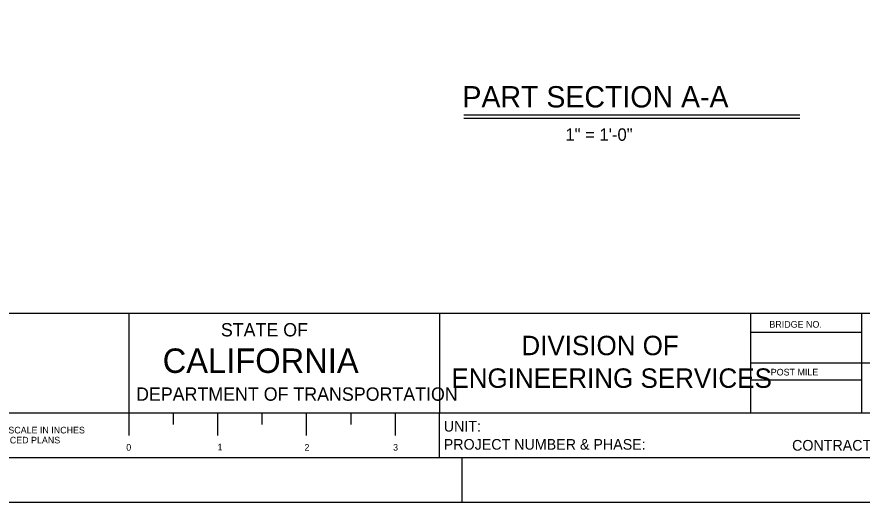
# Model space of a CAD drawing. Extents: x 0 to 2.83, y 0 to 1.83.
# Drawn here: x 1.333 to 2.126, y 0 to 0.455 of the extents above; entities that cross this region are included whole.
import ezdxf

# ---------------------------------------------------------------- set-up
doc = ezdxf.new("R2010")
doc.units = 0
for name, color, linetype in [('10 Sheet Format', 7, 'Continuous'), ('14 Ramp Anno', 7, 'Continuous'), ('210 Border', 7, 'Continuous')]:
    doc.layers.add(name, color=color, linetype=linetype)

msp = doc.modelspace()

# ---------------------------------------------------------------- linework, layer by layer
at = {"layer": '10 Sheet Format'}
msp.add_lwpolyline([(0, 0), (2.83333, 0), (2.83333, 1.83333), (0, 1.83333)], close=True, dxfattribs=at)
at = {"layer": '14 Ramp Anno'}
for p, q in [((1.75203, 0.36341), (2.06734, 0.36341)), ((1.75203, 0.36017), (2.06734, 0.36017))]:
    msp.add_line(p, q, dxfattribs=at)
at = {"layer": '210 Border'}
for p, q in [((2.79167, 0.17708), (0.08333, 0.17708)), ((1.4375, 0.17708), (1.4375, 0.08333)), ((1.72917, 0.17708), (1.72917, 0.08333)), ((2.02083, 0.17708), (2.02083, 0.08333)), ((2.125, 0.17708), (2.125, 0.08333)), ((2.02083, 0.15929), (2.125, 0.15929)), ((2.02083, 0.15929), (2.125, 0.15929)), ((2.79167, 0.13021), (2.02083, 0.13021)), ((2.02083, 0.11458), (2.125, 0.11458)), ((2.02083, 0.11458), (2.125, 0.11458)), ((2.79167, 0.08333), (0.08333, 0.08333)), ((1.4375, 0.08333), (1.4375, 0.0625)), ((1.47917, 0.08333), (1.47917, 0.07292)), ((1.52083, 0.08333), (1.52083, 0.0625)), ((1.5625, 0.08333), (1.5625, 0.07292)), ((1.60417, 0.08333), (1.60417, 0.0625)), ((1.64583, 0.08333), (1.64583, 0.07292)), ((1.6875, 0.08333), (1.6875, 0.0625)), ((1.72917, 0.04167), (1.72917, 0.08333)), ((2.79167, 0.04167), (0.08333, 0.04167)), ((1.75, 0.04167), (1.75, 0))]:
    msp.add_line(p, q, dxfattribs=at)

# ---------------------------------------------------------------- texts
at = {"layer": '14 Ramp Anno'}
for s, height, p in [('PART SECTION A-A', 0.0200026, (1.75066, 0.37026)), ('1" = 1\'-0"  ', 0.0116675, (1.84728, 0.33899))]:
    msp.add_text(s, height=height, dxfattribs=at).set_placement(p)
at = {"layer": '210 Border'}
for s, height, p in [('STATE OF', 0.012498, (1.524, 0.15544)), ('BRIDGE NO.', 0.006249, (2.03869, 0.16362)), ('DIVISION OF', 0.0182285, (1.80602, 0.13783)), ('CALIFORNIA', 0.022917, (1.46938, 0.1212)), ('ENGINEERING SERVICES', 0.0182285, (1.74029, 0.1072)), ('POST MILE', 0.006249, (2.03996, 0.11879)), ('DEPARTMENT OF TRANSPORTATION', 0.0124983, (1.44442, 0.09509)), ('UNIT:', 0.01, (1.73313, 0.06613)), ('ORIGINAL SCALE IN INCHES', 0.0062344, (1.28242, 0.06441)), ('FOR REDUCED PLANS', 0.0062344, (1.28242, 0.05504)), ('PROJECT NUMBER & PHASE:', 0.01, (1.73313, 0.04917)), ('CONTRACT NO.:', 0.01, (2.05997, 0.04828)), ('0', 0.00623, (1.43524, 0.04825)), ('1', 0.00623, (1.5209, 0.04851)), ('2', 0.00623, (1.60243, 0.04825)), ('3', 0.00623, (1.68557, 0.04825))]:
    msp.add_text(s, height=height, dxfattribs=at).set_placement(p)

doc.saveas('drawing.dxf')
